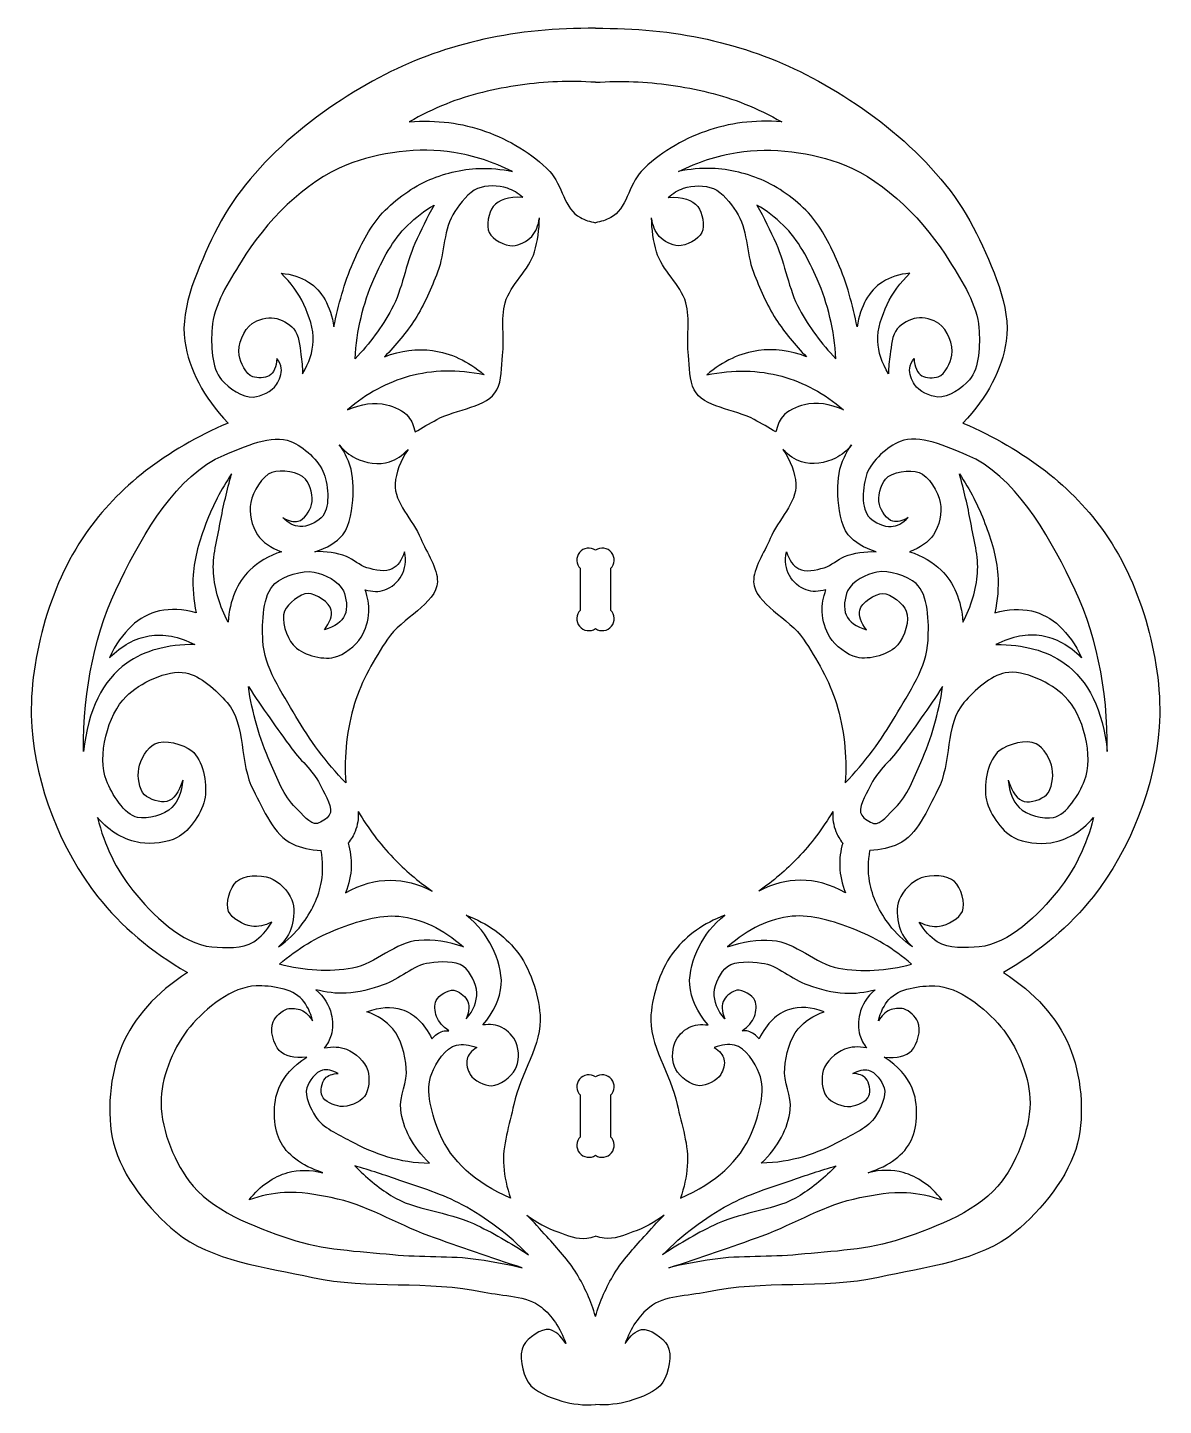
# Model space of a CAD drawing. Header units: millimetres. Extents: x -198 to 283, y -66 to 139.
# Drawn here: x 0.1 to 150.7, y -58.4 to 124.2 of the extents above; entities that cross this region are included whole.
import ezdxf

# ---------------------------------------------------------------- set-up
doc = ezdxf.new("R2010")
doc.units = ezdxf.units.MM
doc.linetypes.add('K5LT32773', pattern=[0])

msp = doc.modelspace()

# ---------------------------------------------------------------- linework, layer by layer
at = {"color": 30, "linetype": 'K5LT32773', "true_color": 0xff8000}
for p, q in [((73.37, 46.97), (73.37, 52.48)), ((77.37, 52.48), (77.37, 46.97)), ((73.37, -22.84), (73.37, -17.33)), ((77.37, -17.33), (77.37, -22.84))]:
    msp.add_line(p, q, dxfattribs=at)
for centre, start, end in [((74.49, 53.6), 56.4451, 225), ((76.25, 53.6), 315, 123.5549), ((74.49, 45.84), 135, 303.5549), ((76.25, 45.84), 236.4451, 45), ((74.49, -16.21), 56.4451, 225), ((76.25, -16.21), 315, 123.5549), ((74.49, -23.96), 135, 303.5549), ((76.25, -23.96), 236.4451, 45)]:
    msp.add_arc(centre, 1.59, start, end, dxfattribs=at)
for points, knots in [([(75.37, 124.09), (64.95, 124.19), (55.65, 122.15), (47.47, 117.96), (38.63, 113.45), (29.18, 105.89), (24.88, 96.91), (22.82, 92.6), (20.26, 87.17), (20.93, 82.62), (21.48, 78.86), (23.4, 75.24), (26.67, 71.77)], [0, 0, 0, 0, 1, 1, 1, 2, 2, 2, 3, 3, 3, 4, 4, 4, 4]), ([(75.37, 124.09), (85.79, 124.19), (95.09, 122.15), (103.27, 117.96), (112.11, 113.45), (121.56, 105.89), (125.86, 96.91), (127.92, 92.6), (130.48, 87.17), (129.81, 82.62), (129.26, 78.86), (127.34, 75.24), (124.07, 71.77)], [0, 0, 0, 0, 1, 1, 1, 2, 2, 2, 3, 3, 3, 4, 4, 4, 4]), ([(75.37, 116.93), (71.99, 117.16), (68.66, 117.03), (65.38, 116.56), (62.06, 116.08), (58.68, 115.3), (55.56, 114.05), (53.89, 113.38), (52.27, 112.59), (50.69, 111.69)], [0, 0, 0, 0, 1, 1, 1, 2, 2, 2, 3, 3, 3, 3]), ([(75.37, 116.93), (78.75, 117.16), (82.08, 117.03), (85.36, 116.56), (88.68, 116.08), (92.06, 115.3), (95.18, 114.05), (96.84, 113.38), (98.47, 112.59), (100.05, 111.69)], [0, 0, 0, 0, 1, 1, 1, 2, 2, 2, 3, 3, 3, 3]), ([(50.69, 111.69), (54.31, 111.97), (57.68, 111.55), (60.8, 110.43), (63.88, 109.33), (67.03, 107.47), (69.3, 105.12), (70.96, 103.39), (71.25, 100.04), (73.36, 98.99), (73.97, 98.68), (74.64, 98.46), (75.37, 98.32)], [0, 0, 0, 0, 1, 1, 1, 2, 2, 2, 3, 3, 3, 4, 4, 4, 4]), ([(100.05, 111.69), (96.43, 111.97), (93.06, 111.55), (89.93, 110.43), (86.86, 109.33), (83.7, 107.47), (81.44, 105.12), (79.78, 103.39), (79.49, 100.04), (77.38, 98.99), (76.77, 98.68), (76.1, 98.46), (75.37, 98.32)], [0, 0, 0, 0, 1, 1, 1, 2, 2, 2, 3, 3, 3, 4, 4, 4, 4]), ([(64.35, 105.12), (61.81, 106.37), (59.22, 107.21), (56.6, 107.63), (52, 108.36), (46.62, 107.69), (42.42, 106), (36.81, 103.75), (31.64, 98.45), (28.39, 93.15), (26.75, 90.48), (24.76, 87.42), (24.55, 84.37), (24.4, 82.14), (24.42, 79.09), (25.8, 77.5), (26.75, 76.41), (28.61, 75.09), (30.01, 75.21), (31.04, 75.29), (32.49, 75.97), (33.09, 76.87), (33.48, 77.45), (33.82, 78.34), (33.72, 79.04), (33.65, 79.48), (33.46, 79.92), (33.15, 80.34)], [0, 0, 0, 0, 1, 1, 1, 2, 2, 2, 3, 3, 3, 4, 4, 4, 5, 5, 5, 6, 6, 6, 7, 7, 7, 8, 8, 8, 9, 9, 9, 9]), ([(86.39, 105.12), (88.93, 106.37), (91.52, 107.21), (94.14, 107.63), (98.74, 108.36), (104.12, 107.69), (108.32, 106), (113.92, 103.75), (119.09, 98.45), (122.35, 93.15), (123.99, 90.48), (125.98, 87.42), (126.19, 84.37), (126.34, 82.14), (126.32, 79.09), (124.93, 77.5), (123.99, 76.41), (122.13, 75.09), (120.73, 75.21), (119.7, 75.29), (118.24, 75.97), (117.65, 76.87), (117.26, 77.45), (116.92, 78.34), (117.02, 79.04), (117.09, 79.48), (117.28, 79.92), (117.59, 80.34)], [0, 0, 0, 0, 1, 1, 1, 2, 2, 2, 3, 3, 3, 4, 4, 4, 5, 5, 5, 6, 6, 6, 7, 7, 7, 8, 8, 8, 9, 9, 9, 9]), ([(40.69, 84.5), (41.3, 87.44), (42.04, 90.35), (43.24, 93.04), (44.21, 95.22), (45.29, 97.51), (46.84, 99.27), (48.49, 101.15), (50.72, 102.8), (53, 103.85), (55.12, 104.82), (57.6, 105.43), (59.95, 105.51), (61.4, 105.56), (62.87, 105.43), (64.35, 105.12)], [0, 0, 0, 0, 1, 1, 1, 2, 2, 2, 3, 3, 3, 4, 4, 4, 5, 5, 5, 5]), ([(110.05, 84.5), (109.44, 87.44), (108.7, 90.35), (107.5, 93.04), (106.53, 95.22), (105.45, 97.51), (103.9, 99.27), (102.25, 101.15), (100.02, 102.8), (97.73, 103.85), (95.61, 104.82), (93.14, 105.43), (90.79, 105.51), (89.34, 105.56), (87.87, 105.43), (86.39, 105.12)], [0, 0, 0, 0, 1, 1, 1, 2, 2, 2, 3, 3, 3, 4, 4, 4, 5, 5, 5, 5]), ([(65.73, 101.68), (65.09, 102.23), (64.42, 102.64), (63.7, 102.89), (62.5, 103.3), (60.88, 103.31), (59.75, 102.85), (58.52, 102.36), (57.52, 100.93), (56.72, 99.79), (55.17, 97.58), (55.44, 94.36), (54.44, 91.78), (53.61, 89.64), (52.68, 87.47), (51.45, 85.54), (50.3, 83.75), (48.95, 82.09), (47.39, 80.56)], [0, 0, 0, 0, 1, 1, 1, 2, 2, 2, 3, 3, 3, 4, 4, 4, 5, 5, 5, 6, 6, 6, 6]), ([(85.01, 101.68), (85.64, 102.23), (86.32, 102.64), (87.04, 102.89), (88.24, 103.3), (89.86, 103.31), (90.99, 102.85), (92.22, 102.36), (93.22, 100.93), (94.02, 99.79), (95.56, 97.58), (95.3, 94.36), (96.3, 91.78), (97.13, 89.64), (98.05, 87.47), (99.29, 85.54), (100.44, 83.75), (101.79, 82.09), (103.35, 80.56)], [0, 0, 0, 0, 1, 1, 1, 2, 2, 2, 3, 3, 3, 4, 4, 4, 5, 5, 5, 6, 6, 6, 6]), ([(43.5, 80.29), (43.72, 84.06), (44.55, 87.58), (45.99, 90.84), (47.11, 93.38), (48.49, 96.05), (50.48, 97.99), (51.51, 99), (52.67, 99.89), (53.97, 100.66)], [0, 0, 0, 0, 1, 1, 1, 2, 2, 2, 3, 3, 3, 3]), ([(53.97, 100.66), (53.04, 99), (52.2, 97.3), (51.44, 95.57), (50.19, 92.75), (49.8, 89.53), (48.34, 86.85), (47.06, 84.49), (45.44, 82.3), (43.5, 80.29)], [0, 0, 0, 0, 1, 1, 1, 2, 2, 2, 3, 3, 3, 3]), ([(65.73, 101.68), (63.83, 101.78), (62.52, 101.38), (61.81, 100.46), (61.2, 99.68), (60.87, 97.88), (61.27, 97.02), (61.7, 96.13), (63.36, 95.22), (64.42, 95.27), (65.24, 95.3), (66.32, 95.87), (66.91, 96.51), (67.47, 97.12), (67.81, 97.94), (67.93, 98.96)], [0, 0, 0, 0, 1, 1, 1, 2, 2, 2, 3, 3, 3, 4, 4, 4, 5, 5, 5, 5]), ([(85.01, 101.68), (86.91, 101.78), (88.22, 101.38), (88.93, 100.46), (89.54, 99.68), (89.87, 97.88), (89.47, 97.02), (89.04, 96.13), (87.38, 95.22), (86.32, 95.27), (85.5, 95.3), (84.42, 95.87), (83.83, 96.51), (83.27, 97.12), (82.93, 97.94), (82.81, 98.96)], [0, 0, 0, 0, 1, 1, 1, 2, 2, 2, 3, 3, 3, 4, 4, 4, 5, 5, 5, 5]), ([(107.24, 80.29), (107.02, 84.06), (106.19, 87.58), (104.75, 90.84), (103.63, 93.38), (102.25, 96.05), (100.26, 97.99), (99.23, 99), (98.07, 99.89), (96.77, 100.66)], [0, 0, 0, 0, 1, 1, 1, 2, 2, 2, 3, 3, 3, 3]), ([(96.77, 100.66), (97.7, 99), (98.54, 97.3), (99.3, 95.57), (100.54, 92.75), (100.94, 89.53), (102.4, 86.85), (103.68, 84.49), (105.3, 82.3), (107.24, 80.29)], [0, 0, 0, 0, 1, 1, 1, 2, 2, 2, 3, 3, 3, 3]), ([(51.45, 70.59), (52.4, 71.15), (53.37, 71.7), (54.34, 72.23), (56.94, 73.66), (61.09, 73.81), (62.31, 76.19), (62.94, 77.41), (62.88, 79.2), (63.06, 80.71), (63.34, 83.03), (62.79, 85.53), (63.4, 87.72), (64.08, 90.15), (66.58, 92.02), (67.29, 94.47), (67.7, 95.9), (67.92, 97.4), (67.93, 98.96)], [0, 0, 0, 0, 1, 1, 1, 2, 2, 2, 3, 3, 3, 4, 4, 4, 5, 5, 5, 6, 6, 6, 6]), ([(99.29, 70.59), (98.34, 71.15), (97.37, 71.7), (96.4, 72.23), (93.8, 73.66), (89.65, 73.81), (88.43, 76.19), (87.8, 77.41), (87.86, 79.2), (87.68, 80.71), (87.4, 83.03), (87.95, 85.53), (87.34, 87.72), (86.66, 90.15), (84.16, 92.02), (83.45, 94.47), (83.04, 95.9), (82.82, 97.4), (82.81, 98.96)], [0, 0, 0, 0, 1, 1, 1, 2, 2, 2, 3, 3, 3, 4, 4, 4, 5, 5, 5, 6, 6, 6, 6]), ([(36.53, 78.3), (37.42, 79.73), (37.89, 81.17), (37.96, 82.63), (38.03, 84.22), (37.41, 85.98), (36.71, 87.47), (36, 88.99), (34.99, 90.37), (33.69, 91.62)], [0, 0, 0, 0, 1, 1, 1, 2, 2, 2, 3, 3, 3, 3]), ([(33.69, 91.62), (35.11, 91.5), (36.33, 91.11), (37.34, 90.46), (39.13, 89.31), (40.25, 87.32), (40.69, 84.5)], [0, 0, 0, 0, 1, 1, 1, 2, 2, 2, 2]), ([(117.05, 91.62), (115.62, 91.5), (114.41, 91.11), (113.4, 90.46), (111.61, 89.31), (110.49, 87.32), (110.05, 84.5)], [0, 0, 0, 0, 1, 1, 1, 2, 2, 2, 2]), ([(114.2, 78.3), (113.32, 79.73), (112.85, 81.17), (112.78, 82.63), (112.71, 84.22), (113.33, 85.98), (114.03, 87.47), (114.74, 88.99), (115.75, 90.37), (117.05, 91.62)], [0, 0, 0, 0, 1, 1, 1, 2, 2, 2, 3, 3, 3, 3]), ([(33.15, 80.34), (33.07, 79.18), (32.73, 78.41), (32.11, 78.03), (31.59, 77.7), (30.54, 77.7), (29.95, 77.91), (29.03, 78.24), (28.3, 79.77), (28.14, 80.76), (27.91, 82.09), (28.74, 84.2), (29.86, 84.97), (30.6, 85.49), (31.87, 85.81), (32.8, 85.69), (33.7, 85.56), (34.79, 84.95), (35.38, 84.26), (36.09, 83.43), (36.14, 82.01), (36.33, 80.85), (36.46, 80.01), (36.53, 79.16), (36.53, 78.3)], [0, 0, 0, 0, 1, 1, 1, 2, 2, 2, 3, 3, 3, 4, 4, 4, 5, 5, 5, 6, 6, 6, 7, 7, 7, 8, 8, 8, 8]), ([(117.59, 80.34), (117.66, 79.18), (118.01, 78.41), (118.63, 78.03), (119.15, 77.7), (120.2, 77.7), (120.79, 77.91), (121.71, 78.24), (122.44, 79.77), (122.6, 80.76), (122.82, 82.09), (122, 84.2), (120.88, 84.97), (120.14, 85.49), (118.87, 85.81), (117.94, 85.69), (117.04, 85.56), (115.95, 84.95), (115.36, 84.26), (114.65, 83.43), (114.6, 82.01), (114.41, 80.85), (114.28, 80.01), (114.21, 79.16), (114.2, 78.3)], [0, 0, 0, 0, 1, 1, 1, 2, 2, 2, 3, 3, 3, 4, 4, 4, 5, 5, 5, 6, 6, 6, 7, 7, 7, 8, 8, 8, 8]), ([(47.39, 80.56), (49.6, 81.38), (51.73, 81.65), (53.76, 81.38), (56.16, 81.06), (58.44, 79.99), (60.6, 78.17)], [0, 0, 0, 0, 1, 1, 1, 2, 2, 2, 2]), ([(103.35, 80.56), (101.14, 81.38), (99.01, 81.65), (96.97, 81.38), (94.58, 81.06), (92.3, 79.99), (90.14, 78.17)], [0, 0, 0, 0, 1, 1, 1, 2, 2, 2, 2]), ([(60.6, 78.17), (57.08, 78.88), (53.77, 78.81), (50.67, 77.96), (47.77, 77.17), (45.05, 75.69), (42.51, 73.54)], [0, 0, 0, 0, 1, 1, 1, 2, 2, 2, 2]), ([(90.14, 78.17), (93.66, 78.88), (96.97, 78.81), (100.07, 77.96), (102.97, 77.17), (105.69, 75.69), (108.23, 73.54)], [0, 0, 0, 0, 1, 1, 1, 2, 2, 2, 2]), ([(42.51, 73.54), (44.3, 74.27), (46.08, 74.61), (47.68, 74.19), (48.69, 73.92), (49.94, 73.42), (50.58, 72.6), (51.01, 72.06), (51.3, 71.39), (51.45, 70.59)], [0, 0, 0, 0, 1, 1, 1, 2, 2, 2, 3, 3, 3, 3]), ([(108.23, 73.54), (106.44, 74.27), (104.66, 74.61), (103.06, 74.19), (102.04, 73.92), (100.8, 73.42), (100.15, 72.6), (99.73, 72.06), (99.44, 71.39), (99.29, 70.59)], [0, 0, 0, 0, 1, 1, 1, 2, 2, 2, 3, 3, 3, 3]), ([(26.67, 71.77), (18.4, 68.2), (12.1, 63.31), (7.77, 57.09), (2.96, 50.18), (0.09, 39.86), (0.65, 31.47), (1.15, 23.87), (4.51, 15.12), (9.37, 9.03), (12.51, 5.08), (16.48, 1.71), (21.27, -1.07)], [0, 0, 0, 0, 1, 1, 1, 2, 2, 2, 3, 3, 3, 4, 4, 4, 4]), ([(124.07, 71.77), (132.34, 68.2), (138.64, 63.31), (142.97, 57.09), (147.78, 50.18), (150.65, 39.86), (150.09, 31.47), (149.59, 23.87), (146.23, 15.12), (141.37, 9.03), (138.22, 5.08), (134.25, 1.71), (129.46, -1.07)], [0, 0, 0, 0, 1, 1, 1, 2, 2, 2, 3, 3, 3, 4, 4, 4, 4]), ([(7.52, 28.24), (7.44, 36.63), (9.06, 44.18), (12.4, 50.91), (15.5, 57.17), (19.82, 64.88), (26.13, 67.52), (28.78, 68.63), (32.5, 70.34), (34.98, 69.33), (36.67, 68.65), (38.74, 66.8), (39.38, 65.06), (40, 63.39), (40.23, 60.36), (39, 59.2), (38.36, 58.6), (37.11, 57.96), (36.2, 58.04), (35.42, 58.1), (34.66, 58.5), (33.91, 59.23)], [0, 0, 0, 0, 1, 1, 1, 2, 2, 2, 3, 3, 3, 4, 4, 4, 5, 5, 5, 6, 6, 6, 7, 7, 7, 7]), ([(143.21, 28.24), (143.3, 36.63), (141.68, 44.18), (138.34, 50.91), (135.24, 57.17), (130.92, 64.88), (124.61, 67.52), (121.96, 68.63), (118.24, 70.34), (115.76, 69.33), (114.07, 68.65), (112, 66.8), (111.35, 65.06), (110.73, 63.39), (110.51, 60.36), (111.74, 59.2), (112.38, 58.6), (113.63, 57.96), (114.54, 58.04), (115.32, 58.1), (116.08, 58.5), (116.83, 59.23)], [0, 0, 0, 0, 1, 1, 1, 2, 2, 2, 3, 3, 3, 4, 4, 4, 5, 5, 5, 6, 6, 6, 7, 7, 7, 7]), ([(38.18, 54.72), (39.79, 55.19), (41.02, 55.94), (41.86, 56.97), (42.92, 58.27), (43.15, 60.45), (43.23, 62.22), (43.29, 63.7), (43.18, 65.33), (42.63, 66.71), (42.33, 67.46), (41.93, 68.18), (41.41, 68.86)], [0, 0, 0, 0, 1, 1, 1, 2, 2, 2, 3, 3, 3, 4, 4, 4, 4]), ([(41.41, 68.86), (42.05, 68.1), (42.76, 67.52), (43.55, 67.12), (44.85, 66.47), (46.71, 66.17), (48.06, 66.62), (48.95, 66.91), (49.77, 67.46), (50.53, 68.28)], [0, 0, 0, 0, 1, 1, 1, 2, 2, 2, 3, 3, 3, 3]), ([(50.53, 68.28), (49.48, 66.73), (48.91, 65.21), (48.82, 63.7), (48.67, 61.24), (51.18, 58.92), (52.21, 56.47), (53, 54.58), (54.47, 52.5), (54.41, 50.73), (54.32, 47.82), (49.65, 45.9), (47.8, 43.14), (46.03, 40.5), (44.37, 37.59), (43.44, 34.58), (42.41, 31.26), (42.02, 27.76), (42.26, 24.06)], [0, 0, 0, 0, 1, 1, 1, 2, 2, 2, 3, 3, 3, 4, 4, 4, 5, 5, 5, 6, 6, 6, 6]), ([(100.21, 68.28), (101.26, 66.73), (101.83, 65.21), (101.92, 63.7), (102.07, 61.24), (99.56, 58.92), (98.53, 56.47), (97.74, 54.58), (96.27, 52.5), (96.33, 50.73), (96.42, 47.82), (101.09, 45.9), (102.94, 43.14), (104.71, 40.5), (106.37, 37.59), (107.3, 34.58), (108.33, 31.26), (108.72, 27.76), (108.48, 24.06)], [0, 0, 0, 0, 1, 1, 1, 2, 2, 2, 3, 3, 3, 4, 4, 4, 5, 5, 5, 6, 6, 6, 6]), ([(109.32, 68.86), (108.69, 68.1), (107.98, 67.52), (107.19, 67.12), (105.89, 66.47), (104.03, 66.17), (102.67, 66.62), (101.79, 66.91), (100.97, 67.46), (100.21, 68.28)], [0, 0, 0, 0, 1, 1, 1, 2, 2, 2, 3, 3, 3, 3]), ([(112.56, 54.72), (110.95, 55.19), (109.72, 55.94), (108.88, 56.97), (107.82, 58.27), (107.59, 60.45), (107.51, 62.22), (107.45, 63.7), (107.56, 65.33), (108.11, 66.71), (108.41, 67.46), (108.81, 68.18), (109.32, 68.86)], [0, 0, 0, 0, 1, 1, 1, 2, 2, 2, 3, 3, 3, 4, 4, 4, 4]), ([(27.13, 65.02), (25.73, 62.94), (24.6, 60.76), (23.74, 58.47), (22.93, 56.29), (22.17, 53.95), (22.04, 51.63), (21.94, 49.98), (22.07, 48.31), (22.43, 46.61)], [0, 0, 0, 0, 1, 1, 1, 2, 2, 2, 3, 3, 3, 3]), ([(26.66, 45.37), (25.55, 47.5), (24.91, 49.68), (24.74, 51.88), (24.57, 54.08), (25.23, 56.37), (25.63, 58.58), (26.03, 60.75), (26.53, 62.89), (27.13, 65.02)], [0, 0, 0, 0, 1, 1, 1, 2, 2, 2, 3, 3, 3, 3]), ([(33.91, 59.23), (34.7, 58.77), (35.38, 58.61), (35.96, 58.75), (36.74, 58.94), (37.51, 60.13), (37.74, 60.95), (38.02, 61.95), (37.58, 63.59), (36.94, 64.33), (36.09, 65.29), (33.67, 65.66), (32.48, 65.22), (31.2, 64.75), (29.93, 62.69), (29.67, 61.22), (29.43, 59.91), (29.79, 58.08), (30.56, 56.97), (31.24, 55.97), (32.31, 55.22), (33.76, 54.72)], [0, 0, 0, 0, 1, 1, 1, 2, 2, 2, 3, 3, 3, 4, 4, 4, 5, 5, 5, 6, 6, 6, 7, 7, 7, 7]), ([(116.83, 59.23), (116.04, 58.77), (115.36, 58.61), (114.78, 58.75), (114, 58.94), (113.23, 60.13), (113, 60.95), (112.72, 61.95), (113.16, 63.59), (113.8, 64.33), (114.64, 65.29), (117.07, 65.66), (118.25, 65.22), (119.54, 64.75), (120.81, 62.69), (121.07, 61.22), (121.31, 59.91), (120.95, 58.08), (120.18, 56.97), (119.49, 55.97), (118.43, 55.22), (116.98, 54.72)], [0, 0, 0, 0, 1, 1, 1, 2, 2, 2, 3, 3, 3, 4, 4, 4, 5, 5, 5, 6, 6, 6, 7, 7, 7, 7]), ([(124.07, 45.37), (125.19, 47.5), (125.83, 49.68), (126, 51.88), (126.17, 54.08), (125.51, 56.37), (125.11, 58.58), (124.71, 60.75), (124.21, 62.89), (123.61, 65.02)], [0, 0, 0, 0, 1, 1, 1, 2, 2, 2, 3, 3, 3, 3]), ([(123.61, 65.02), (125.01, 62.94), (126.14, 60.76), (126.99, 58.47), (127.81, 56.29), (128.57, 53.95), (128.7, 51.63), (128.8, 49.98), (128.67, 48.31), (128.31, 46.61)], [0, 0, 0, 0, 1, 1, 1, 2, 2, 2, 3, 3, 3, 3]), ([(33.76, 54.72), (32.05, 54.18), (30.65, 53.36), (29.55, 52.28), (27.86, 50.61), (26.9, 48.31), (26.66, 45.37)], [0, 0, 0, 0, 1, 1, 1, 2, 2, 2, 2]), ([(50.06, 54.72), (49.7, 53.6), (49.15, 52.83), (48.43, 52.44), (47.57, 51.96), (46.12, 52.28), (45.07, 52.59), (44.1, 52.87), (43.3, 53.72), (42.35, 54.07), (41.05, 54.55), (39.66, 54.77), (38.18, 54.72)], [0, 0, 0, 0, 1, 1, 1, 2, 2, 2, 3, 3, 3, 4, 4, 4, 4]), ([(44.82, 49.67), (45.8, 49.39), (46.67, 49.38), (47.44, 49.64), (48.31, 49.94), (49.22, 50.75), (49.67, 51.55), (50.16, 52.42), (50.29, 53.47), (50.06, 54.72)], [0, 0, 0, 0, 1, 1, 1, 2, 2, 2, 3, 3, 3, 3]), ([(105.92, 49.67), (104.94, 49.39), (104.07, 49.38), (103.3, 49.64), (102.43, 49.94), (101.51, 50.75), (101.07, 51.55), (100.58, 52.42), (100.45, 53.47), (100.67, 54.72)], [0, 0, 0, 0, 1, 1, 1, 2, 2, 2, 3, 3, 3, 3]), ([(100.67, 54.72), (101.04, 53.6), (101.58, 52.83), (102.31, 52.44), (103.17, 51.96), (104.62, 52.28), (105.67, 52.59), (106.64, 52.87), (107.43, 53.72), (108.39, 54.07), (109.69, 54.55), (111.08, 54.77), (112.56, 54.72)], [0, 0, 0, 0, 1, 1, 1, 2, 2, 2, 3, 3, 3, 4, 4, 4, 4]), ([(116.98, 54.72), (118.69, 54.18), (120.09, 53.36), (121.19, 52.28), (122.88, 50.61), (123.84, 48.31), (124.07, 45.37)], [0, 0, 0, 0, 1, 1, 1, 2, 2, 2, 2]), ([(42.26, 24.06), (39.68, 26.79), (37.48, 29.73), (35.64, 32.88), (33.82, 36.02), (31.44, 39.45), (31.28, 42.93), (31.17, 45.39), (31.21, 49.02), (32.88, 50.48), (34.05, 51.51), (36.46, 52.31), (38.07, 52.02), (39.45, 51.77), (41.37, 50.77), (41.95, 49.52), (42.36, 48.66), (42.54, 47.18), (42.15, 46.33), (41.75, 45.43), (40.84, 44.78), (39.43, 44.35)], [0, 0, 0, 0, 1, 1, 1, 2, 2, 2, 3, 3, 3, 4, 4, 4, 5, 5, 5, 6, 6, 6, 7, 7, 7, 7]), ([(108.48, 24.06), (111.06, 26.79), (113.26, 29.73), (115.1, 32.88), (116.92, 36.02), (119.3, 39.45), (119.45, 42.93), (119.57, 45.39), (119.53, 49.02), (117.86, 50.48), (116.69, 51.51), (114.28, 52.31), (112.67, 52.02), (111.29, 51.77), (109.37, 50.77), (108.79, 49.52), (108.38, 48.66), (108.2, 47.18), (108.59, 46.33), (108.99, 45.43), (109.9, 44.78), (111.31, 44.35)], [0, 0, 0, 0, 1, 1, 1, 2, 2, 2, 3, 3, 3, 4, 4, 4, 5, 5, 5, 6, 6, 6, 7, 7, 7, 7]), ([(39.43, 44.35), (40.18, 45.37), (40.49, 46.24), (40.35, 46.97), (40.15, 47.97), (38.3, 49.17), (37.28, 49.17), (36.23, 49.18), (34.58, 47.84), (34.16, 46.85), (33.67, 45.67), (34.41, 43.4), (35.28, 42.37), (36.34, 41.1), (39.09, 40.32), (40.74, 40.72), (42.04, 41.03), (43.57, 42.21), (44.33, 43.41), (44.92, 44.34), (45.27, 45.62), (45.32, 46.75), (45.36, 47.71), (45.19, 48.68), (44.82, 49.67)], [0, 0, 0, 0, 1, 1, 1, 2, 2, 2, 3, 3, 3, 4, 4, 4, 5, 5, 5, 6, 6, 6, 7, 7, 7, 8, 8, 8, 8]), ([(111.31, 44.35), (110.55, 45.37), (110.25, 46.24), (110.39, 46.97), (110.59, 47.97), (112.44, 49.17), (113.46, 49.17), (114.5, 49.18), (116.15, 47.84), (116.57, 46.85), (117.07, 45.67), (116.32, 43.4), (115.46, 42.37), (114.39, 41.1), (111.65, 40.32), (110, 40.72), (108.7, 41.03), (107.17, 42.21), (106.41, 43.41), (105.82, 44.34), (105.47, 45.62), (105.42, 46.75), (105.38, 47.71), (105.55, 48.68), (105.92, 49.67)], [0, 0, 0, 0, 1, 1, 1, 2, 2, 2, 3, 3, 3, 4, 4, 4, 5, 5, 5, 6, 6, 6, 7, 7, 7, 8, 8, 8, 8]), ([(22.43, 46.61), (20.66, 47.11), (19.05, 47.19), (17.58, 46.86), (14.84, 46.25), (12.62, 44.18), (10.93, 40.67)], [0, 0, 0, 0, 1, 1, 1, 2, 2, 2, 2]), ([(128.31, 46.61), (130.08, 47.11), (131.69, 47.19), (133.15, 46.86), (135.9, 46.25), (138.12, 44.18), (139.81, 40.67)], [0, 0, 0, 0, 1, 1, 1, 2, 2, 2, 2]), ([(10.93, 40.67), (12.58, 42.28), (14.33, 43.24), (16.2, 43.55), (18.11, 43.87), (20.14, 43.49), (22.28, 42.41)], [0, 0, 0, 0, 1, 1, 1, 2, 2, 2, 2]), ([(139.81, 40.67), (138.16, 42.28), (136.4, 43.24), (134.54, 43.55), (132.62, 43.87), (130.59, 43.49), (128.45, 42.41)], [0, 0, 0, 0, 1, 1, 1, 2, 2, 2, 2]), ([(22.28, 42.41), (18.58, 42.42), (15.57, 41.61), (13.24, 39.95), (10, 37.66), (8.1, 33.75), (7.52, 28.24)], [0, 0, 0, 0, 1, 1, 1, 2, 2, 2, 2]), ([(128.45, 42.41), (132.16, 42.42), (135.17, 41.61), (137.5, 39.95), (140.73, 37.66), (142.64, 33.75), (143.21, 28.24)], [0, 0, 0, 0, 1, 1, 1, 2, 2, 2, 2]), ([(20.65, 24.42), (20.52, 22.84), (20.05, 21.64), (19.23, 20.82), (18.23, 19.81), (15.98, 19.24), (14.67, 19.5), (12.91, 19.86), (11.25, 22.59), (10.54, 24.38), (9.27, 27.58), (10.74, 33.14), (13.14, 35.53), (14.93, 37.3), (18.59, 39.12), (21.05, 38.66), (22.99, 38.3), (25.12, 36.35), (26.53, 34.74), (29.07, 31.84), (28.15, 26.63), (30.02, 23.1), (31.38, 20.54), (32.7, 17.15), (35.22, 15.98), (36.32, 15.46), (37.58, 15.18), (38.99, 15.12)], [0, 0, 0, 0, 1, 1, 1, 2, 2, 2, 3, 3, 3, 4, 4, 4, 5, 5, 5, 6, 6, 6, 7, 7, 7, 8, 8, 8, 9, 9, 9, 9]), ([(130.08, 24.42), (130.22, 22.84), (130.69, 21.64), (131.51, 20.82), (132.51, 19.81), (134.76, 19.24), (136.07, 19.5), (137.83, 19.86), (139.49, 22.59), (140.2, 24.38), (141.47, 27.58), (140, 33.14), (137.6, 35.53), (135.81, 37.3), (132.14, 39.12), (129.69, 38.66), (127.75, 38.3), (125.62, 36.35), (124.21, 34.74), (121.67, 31.84), (122.59, 26.63), (120.72, 23.1), (119.36, 20.54), (118.04, 17.15), (115.52, 15.98), (114.41, 15.46), (113.16, 15.18), (111.75, 15.12)], [0, 0, 0, 0, 1, 1, 1, 2, 2, 2, 3, 3, 3, 4, 4, 4, 5, 5, 5, 6, 6, 6, 7, 7, 7, 8, 8, 8, 9, 9, 9, 9]), ([(29.36, 36.85), (29.87, 33.31), (30.84, 29.95), (32.25, 26.79), (33.18, 24.7), (34.01, 22.34), (35.63, 20.77), (36.46, 19.97), (37.54, 18.52), (38.51, 18.71), (39.03, 18.82), (39.78, 19.34), (40.08, 19.78), (40.69, 20.69), (39.53, 22.4), (39.01, 23.57), (38.16, 25.47), (36.39, 26.9), (35.13, 28.6), (33.13, 31.29), (31.21, 34.04), (29.36, 36.85)], [0, 0, 0, 0, 1, 1, 1, 2, 2, 2, 3, 3, 3, 4, 4, 4, 5, 5, 5, 6, 6, 6, 7, 7, 7, 7]), ([(121.38, 36.85), (120.87, 33.31), (119.9, 29.95), (118.49, 26.79), (117.56, 24.7), (116.73, 22.34), (115.11, 20.77), (114.28, 19.97), (113.2, 18.52), (112.23, 18.71), (111.71, 18.82), (110.96, 19.34), (110.66, 19.78), (110.05, 20.69), (111.21, 22.4), (111.73, 23.57), (112.58, 25.47), (114.35, 26.9), (115.61, 28.6), (117.61, 31.29), (119.53, 34.04), (121.38, 36.85)], [0, 0, 0, 0, 1, 1, 1, 2, 2, 2, 3, 3, 3, 4, 4, 4, 5, 5, 5, 6, 6, 6, 7, 7, 7, 7]), ([(20.65, 24.42), (20.17, 22.8), (19.46, 21.87), (18.54, 21.61), (17.72, 21.39), (16.22, 21.88), (15.59, 22.51), (14.86, 23.23), (14.65, 24.89), (14.82, 25.97), (15.01, 27.16), (15.99, 28.75), (16.96, 29.26), (18.18, 29.91), (20.75, 29.2), (21.87, 28.32), (23.3, 27.19), (23.93, 24.07), (23.62, 22.17), (23.31, 20.23), (21.66, 17.76), (19.9, 16.82), (18.58, 16.12), (16.57, 15.92), (15.03, 16.14), (12.98, 16.44), (11.08, 17.55), (9.35, 19.47)], [0, 0, 0, 0, 1, 1, 1, 2, 2, 2, 3, 3, 3, 4, 4, 4, 5, 5, 5, 6, 6, 6, 7, 7, 7, 8, 8, 8, 9, 9, 9, 9]), ([(130.08, 24.42), (130.57, 22.8), (131.28, 21.87), (132.2, 21.61), (133.02, 21.39), (134.52, 21.88), (135.15, 22.51), (135.88, 23.23), (136.09, 24.89), (135.92, 25.97), (135.73, 27.16), (134.75, 28.75), (133.78, 29.26), (132.55, 29.91), (129.99, 29.2), (128.87, 28.32), (127.44, 27.19), (126.81, 24.07), (127.12, 22.17), (127.43, 20.23), (129.08, 17.76), (130.84, 16.82), (132.16, 16.12), (134.17, 15.92), (135.71, 16.14), (137.76, 16.44), (139.66, 17.55), (141.39, 19.47)], [0, 0, 0, 0, 1, 1, 1, 2, 2, 2, 3, 3, 3, 4, 4, 4, 5, 5, 5, 6, 6, 6, 7, 7, 7, 8, 8, 8, 9, 9, 9, 9]), ([(43.91, 20.28), (43.97, 19.33), (43.83, 18.45), (43.51, 17.64), (43.29, 17.1), (42.99, 16.58), (42.59, 16.1)], [0, 0, 0, 0, 1, 1, 1, 2, 2, 2, 2]), ([(43.91, 20.28), (45.24, 18.03), (46.79, 15.99), (48.55, 14.15), (50.1, 12.53), (51.82, 11.06), (53.7, 9.74)], [0, 0, 0, 0, 1, 1, 1, 2, 2, 2, 2]), ([(106.83, 20.28), (105.49, 18.03), (103.95, 15.99), (102.19, 14.15), (100.64, 12.53), (98.92, 11.06), (97.04, 9.74)], [0, 0, 0, 0, 1, 1, 1, 2, 2, 2, 2]), ([(106.83, 20.28), (106.77, 19.33), (106.9, 18.45), (107.23, 17.64), (107.45, 17.1), (107.75, 16.58), (108.14, 16.1)], [0, 0, 0, 0, 1, 1, 1, 2, 2, 2, 2]), ([(9.35, 19.47), (10.3, 15.74), (11.87, 12.52), (14.05, 9.82), (16.66, 6.58), (20.49, 2.73), (24.52, 2.34), (26.27, 2.17), (28.58, 2.09), (30.07, 3.02), (31.02, 3.61), (31.81, 4.48), (32.47, 5.63)], [0, 0, 0, 0, 1, 1, 1, 2, 2, 2, 3, 3, 3, 4, 4, 4, 4]), ([(141.39, 19.47), (140.44, 15.74), (138.87, 12.52), (136.69, 9.82), (134.08, 6.58), (130.24, 2.73), (126.22, 2.34), (124.47, 2.17), (122.16, 2.09), (120.67, 3.02), (119.72, 3.61), (118.93, 4.48), (118.27, 5.63)], [0, 0, 0, 0, 1, 1, 1, 2, 2, 2, 3, 3, 3, 4, 4, 4, 4]), ([(33.36, 2.34), (34.55, 3.19), (35.56, 4.15), (36.4, 5.24), (37.67, 6.89), (38.72, 8.97), (39.05, 11.01), (39.26, 12.33), (39.24, 13.7), (38.99, 15.12)], [0, 0, 0, 0, 1, 1, 1, 2, 2, 2, 3, 3, 3, 3]), ([(42.59, 16.1), (42.89, 15.06), (43.02, 14.03), (43, 13.01), (42.96, 11.83), (42.71, 10.67), (42.25, 9.52)], [0, 0, 0, 0, 1, 1, 1, 2, 2, 2, 2]), ([(108.14, 16.1), (107.85, 15.06), (107.71, 14.03), (107.74, 13.01), (107.78, 11.83), (108.03, 10.67), (108.49, 9.52)], [0, 0, 0, 0, 1, 1, 1, 2, 2, 2, 2]), ([(117.37, 2.34), (116.19, 3.19), (115.18, 4.15), (114.34, 5.24), (113.07, 6.89), (112.02, 8.97), (111.69, 11.01), (111.48, 12.33), (111.5, 13.7), (111.75, 15.12)], [0, 0, 0, 0, 1, 1, 1, 2, 2, 2, 3, 3, 3, 3]), ([(32.47, 5.63), (31.51, 5.15), (30.62, 4.96), (29.77, 5.07), (28.67, 5.22), (27.14, 6.14), (26.74, 7.04), (26.29, 8.05), (26.94, 10.25), (27.77, 11.01), (28.67, 11.84), (30.95, 11.96), (32.21, 11.48), (33.37, 11.05), (34.67, 9.76), (35.12, 8.58), (35.5, 7.57), (35.44, 6.15), (35.12, 5.07), (34.81, 4.08), (34.23, 3.17), (33.36, 2.34)], [0, 0, 0, 0, 1, 1, 1, 2, 2, 2, 3, 3, 3, 4, 4, 4, 5, 5, 5, 6, 6, 6, 7, 7, 7, 7]), ([(42.25, 9.52), (44.23, 10.63), (46.22, 11.18), (48.2, 11.18), (50.03, 11.17), (51.86, 10.69), (53.7, 9.74)], [0, 0, 0, 0, 1, 1, 1, 2, 2, 2, 2]), ([(108.49, 9.52), (106.51, 10.63), (104.52, 11.18), (102.53, 11.18), (100.71, 11.17), (98.87, 10.69), (97.04, 9.74)], [0, 0, 0, 0, 1, 1, 1, 2, 2, 2, 2]), ([(118.27, 5.63), (119.23, 5.15), (120.12, 4.96), (120.96, 5.07), (122.07, 5.22), (123.6, 6.14), (124, 7.04), (124.45, 8.05), (123.8, 10.25), (122.97, 11.01), (122.07, 11.84), (119.79, 11.96), (118.53, 11.48), (117.37, 11.05), (116.07, 9.76), (115.62, 8.58), (115.24, 7.57), (115.3, 6.15), (115.62, 5.07), (115.93, 4.08), (116.51, 3.17), (117.37, 2.34)], [0, 0, 0, 0, 1, 1, 1, 2, 2, 2, 3, 3, 3, 4, 4, 4, 5, 5, 5, 6, 6, 6, 7, 7, 7, 7]), ([(33.48, 0.05), (35.87, 2.1), (38.44, 3.66), (41.21, 4.72), (43.75, 5.7), (46.72, 6.65), (49.32, 6.39), (52.3, 6.1), (55.14, 4.75), (57.86, 2.34)], [0, 0, 0, 0, 1, 1, 1, 2, 2, 2, 3, 3, 3, 3]), ([(58.24, 6.54), (61.05, 5.44), (63.26, 3.88), (64.87, 1.86), (66.68, -0.4), (67.78, -3.8), (68.02, -6.68), (68.35, -10.58), (65.4, -14.53), (64.54, -18.55), (63.96, -21.24), (62.98, -24.01), (63.2, -26.71), (63.32, -28.13), (63.62, -29.55), (64.11, -30.96)], [0, 0, 0, 0, 1, 1, 1, 2, 2, 2, 3, 3, 3, 4, 4, 4, 5, 5, 5, 5]), ([(60.42, -8.01), (61.92, -6.3), (62.74, -4.53), (62.88, -2.68), (62.99, -1.08), (62.41, 0.79), (61.68, 2.29), (60.91, 3.89), (59.76, 5.31), (58.24, 6.54)], [0, 0, 0, 0, 1, 1, 1, 2, 2, 2, 3, 3, 3, 3]), ([(92.5, 6.54), (89.69, 5.44), (87.48, 3.88), (85.87, 1.86), (84.06, -0.4), (82.96, -3.8), (82.72, -6.68), (82.39, -10.58), (85.34, -14.53), (86.2, -18.55), (86.78, -21.24), (87.76, -24.01), (87.54, -26.71), (87.42, -28.13), (87.12, -29.55), (86.63, -30.96)], [0, 0, 0, 0, 1, 1, 1, 2, 2, 2, 3, 3, 3, 4, 4, 4, 5, 5, 5, 5]), ([(90.32, -8.01), (88.82, -6.3), (88, -4.53), (87.86, -2.68), (87.75, -1.08), (88.33, 0.79), (89.06, 2.29), (89.83, 3.89), (90.98, 5.31), (92.5, 6.54)], [0, 0, 0, 0, 1, 1, 1, 2, 2, 2, 3, 3, 3, 3]), ([(117.26, 0.05), (114.87, 2.1), (112.3, 3.66), (109.53, 4.72), (106.99, 5.7), (104.02, 6.65), (101.42, 6.39), (98.44, 6.1), (95.6, 4.75), (92.88, 2.34)], [0, 0, 0, 0, 1, 1, 1, 2, 2, 2, 3, 3, 3, 3]), ([(57.86, 2.34), (55.84, 3.03), (53.86, 3.32), (51.94, 3.2), (48.89, 3.01), (46.21, 0.06), (43.17, -0.47), (40.06, -1.02), (36.84, -0.84), (33.48, 0.05)], [0, 0, 0, 0, 1, 1, 1, 2, 2, 2, 3, 3, 3, 3]), ([(92.88, 2.34), (94.9, 3.03), (96.87, 3.32), (98.79, 3.2), (101.85, 3.01), (104.53, 0.06), (107.57, -0.47), (110.68, -1.02), (113.9, -0.84), (117.26, 0.05)], [0, 0, 0, 0, 1, 1, 1, 2, 2, 2, 3, 3, 3, 3]), ([(58.24, -7.22), (59.2, -6.04), (59.67, -4.88), (59.63, -3.74), (59.59, -2.56), (58.79, -0.95), (57.87, -0.26), (56.81, 0.53), (54.81, 0.37), (53.37, 0.2), (51.19, -0.05), (49.35, -2.02), (47.21, -2.71), (45.63, -3.23), (43.98, -3.75), (42.34, -3.81), (41, -3.86), (39.65, -3.7), (38.3, -3.34)], [0, 0, 0, 0, 1, 1, 1, 2, 2, 2, 3, 3, 3, 4, 4, 4, 5, 5, 5, 6, 6, 6, 6]), ([(92.5, -7.22), (91.53, -6.04), (91.07, -4.88), (91.11, -3.74), (91.15, -2.56), (91.95, -0.95), (92.87, -0.26), (93.93, 0.53), (95.92, 0.37), (97.37, 0.2), (99.55, -0.05), (101.38, -2.02), (103.53, -2.71), (105.11, -3.23), (106.76, -3.75), (108.4, -3.81), (109.74, -3.86), (111.09, -3.7), (112.44, -3.34)], [0, 0, 0, 0, 1, 1, 1, 2, 2, 2, 3, 3, 3, 4, 4, 4, 5, 5, 5, 6, 6, 6, 6]), ([(21.27, -1.07), (17.11, -3.76), (14.22, -7), (12.59, -10.78), (10.97, -14.54), (10.5, -19.75), (11.49, -23.69), (12.58, -28.05), (16.22, -32.55), (19.73, -35.44), (24.41, -39.28), (31.68, -40.14), (37.87, -41.48), (45.25, -43.08), (53.19, -41.8), (60.6, -43.41), (63.15, -43.96), (66.28, -43.87), (68.19, -45.4), (69.61, -46.54), (70.69, -48.15), (71.44, -50.24)], [0, 0, 0, 0, 1, 1, 1, 2, 2, 2, 3, 3, 3, 4, 4, 4, 5, 5, 5, 6, 6, 6, 7, 7, 7, 7]), ([(129.46, -1.07), (133.63, -3.76), (136.52, -7), (138.15, -10.78), (139.77, -14.54), (140.24, -19.75), (139.25, -23.69), (138.16, -28.05), (134.52, -32.55), (131.01, -35.44), (126.32, -39.28), (119.06, -40.14), (112.87, -41.48), (105.49, -43.08), (97.55, -41.8), (90.14, -43.41), (87.59, -43.96), (84.46, -43.87), (82.55, -45.4), (81.13, -46.54), (80.04, -48.15), (79.3, -50.24)], [0, 0, 0, 0, 1, 1, 1, 2, 2, 2, 3, 3, 3, 4, 4, 4, 5, 5, 5, 6, 6, 6, 7, 7, 7, 7]), ([(37.87, -7.48), (37.59, -6.31), (37.12, -5.36), (36.47, -4.63), (35.18, -3.16), (32.32, -2.78), (30.38, -2.84), (27.23, -2.93), (23.73, -5.75), (21.63, -8.24), (19.55, -10.72), (17.96, -14.52), (17.79, -17.71), (17.6, -21.33), (19.34, -25.77), (21.47, -28.68), (24.31, -32.57), (30.06, -34.75), (34.85, -36.37), (39.14, -37.81), (43.92, -38), (48.5, -38.45), (52.27, -38.83), (56.12, -38.54), (59.86, -39.08), (61.81, -39.36), (63.74, -39.74), (65.67, -40.2)], [0, 0, 0, 0, 1, 1, 1, 2, 2, 2, 3, 3, 3, 4, 4, 4, 5, 5, 5, 6, 6, 6, 7, 7, 7, 8, 8, 8, 9, 9, 9, 9]), ([(38.3, -3.34), (39.38, -4.3), (40.07, -5.37), (40.35, -6.56), (40.56, -7.43), (40.58, -8.5), (40.32, -9.37), (40.14, -9.97), (39.84, -10.53), (39.42, -11.06)], [0, 0, 0, 0, 1, 1, 1, 2, 2, 2, 3, 3, 3, 3]), ([(55.95, -8.77), (55.11, -8.25), (54.56, -7.61), (54.3, -6.87), (54.08, -6.24), (53.99, -5.31), (54.24, -4.77), (54.57, -4.06), (55.85, -3.31), (56.61, -3.42), (57.2, -3.5), (58.02, -4.11), (58.33, -4.66), (58.69, -5.32), (58.66, -6.17), (58.24, -7.22)], [0, 0, 0, 0, 1, 1, 1, 2, 2, 2, 3, 3, 3, 4, 4, 4, 5, 5, 5, 5]), ([(112.87, -7.48), (113.15, -6.31), (113.62, -5.36), (114.26, -4.63), (115.56, -3.16), (118.42, -2.78), (120.36, -2.84), (123.5, -2.93), (127.01, -5.75), (129.11, -8.24), (131.19, -10.72), (132.78, -14.52), (132.95, -17.71), (133.14, -21.33), (131.4, -25.77), (129.27, -28.68), (126.42, -32.57), (120.68, -34.75), (115.89, -36.37), (111.6, -37.81), (106.81, -38), (102.24, -38.45), (98.47, -38.83), (94.62, -38.54), (90.88, -39.08), (88.93, -39.36), (87, -39.74), (85.07, -40.2)], [0, 0, 0, 0, 1, 1, 1, 2, 2, 2, 3, 3, 3, 4, 4, 4, 5, 5, 5, 6, 6, 6, 7, 7, 7, 8, 8, 8, 9, 9, 9, 9]), ([(94.79, -8.77), (95.63, -8.25), (96.18, -7.61), (96.44, -6.87), (96.66, -6.24), (96.75, -5.31), (96.5, -4.77), (96.17, -4.06), (94.89, -3.31), (94.12, -3.42), (93.54, -3.5), (92.71, -4.11), (92.41, -4.66), (92.05, -5.32), (92.08, -6.17), (92.5, -7.22)], [0, 0, 0, 0, 1, 1, 1, 2, 2, 2, 3, 3, 3, 4, 4, 4, 5, 5, 5, 5]), ([(112.44, -3.34), (111.36, -4.3), (110.67, -5.37), (110.39, -6.56), (110.18, -7.43), (110.16, -8.5), (110.42, -9.37), (110.6, -9.97), (110.9, -10.53), (111.32, -11.06)], [0, 0, 0, 0, 1, 1, 1, 2, 2, 2, 3, 3, 3, 3]), ([(37.09, -12.29), (35.42, -12.44), (34.21, -12.14), (33.46, -11.39), (32.69, -10.61), (32.17, -8.64), (32.63, -7.61), (32.94, -6.93), (33.76, -6.09), (34.52, -5.89), (35.07, -5.74), (35.84, -5.82), (36.38, -6.05), (36.97, -6.31), (37.47, -6.79), (37.87, -7.48)], [0, 0, 0, 0, 1, 1, 1, 2, 2, 2, 3, 3, 3, 4, 4, 4, 5, 5, 5, 5]), ([(45.08, -6.26), (46.79, -5.63), (48.32, -5.53), (49.66, -5.95), (51.29, -6.47), (52.63, -7.77), (53.69, -9.85)], [0, 0, 0, 0, 1, 1, 1, 2, 2, 2, 2]), ([(53.38, -26.33), (51.13, -24.13), (49.85, -21.76), (49.55, -19.21), (49.34, -17.47), (50.47, -15.52), (50.29, -13.74), (50.12, -11.96), (49.63, -9.85), (48.5, -8.52), (47.65, -7.54), (46.51, -6.78), (45.08, -6.26)], [0, 0, 0, 0, 1, 1, 1, 2, 2, 2, 3, 3, 3, 4, 4, 4, 4]), ([(105.66, -6.26), (103.94, -5.63), (102.42, -5.53), (101.08, -5.95), (99.45, -6.47), (98.11, -7.77), (97.05, -9.85)], [0, 0, 0, 0, 1, 1, 1, 2, 2, 2, 2]), ([(97.35, -26.33), (99.61, -24.13), (100.89, -21.76), (101.19, -19.21), (101.4, -17.47), (100.27, -15.52), (100.45, -13.74), (100.62, -11.96), (101.11, -9.85), (102.24, -8.52), (103.08, -7.54), (104.23, -6.78), (105.66, -6.26)], [0, 0, 0, 0, 1, 1, 1, 2, 2, 2, 3, 3, 3, 4, 4, 4, 4]), ([(113.65, -12.29), (115.32, -12.44), (116.53, -12.14), (117.28, -11.39), (118.05, -10.61), (118.57, -8.64), (118.11, -7.61), (117.8, -6.93), (116.98, -6.09), (116.22, -5.89), (115.67, -5.74), (114.9, -5.82), (114.36, -6.05), (113.77, -6.31), (113.27, -6.79), (112.87, -7.48)], [0, 0, 0, 0, 1, 1, 1, 2, 2, 2, 3, 3, 3, 4, 4, 4, 5, 5, 5, 5]), ([(53.69, -9.85), (54.1, -9.33), (54.58, -9), (55.12, -8.85), (55.38, -8.78), (55.66, -8.76), (55.95, -8.77)], [0, 0, 0, 0, 1, 1, 1, 2, 2, 2, 2]), ([(59.62, -11.02), (58.92, -11.46), (58.49, -11.97), (58.34, -12.55), (58.18, -13.15), (58.44, -14.04), (58.77, -14.57), (59.27, -15.4), (60.67, -16.07), (61.58, -16.06), (62.67, -16.06), (64.2, -14.91), (64.73, -13.91), (65.22, -12.98), (65.3, -11.37), (64.86, -10.37), (64.52, -9.58), (63.75, -8.73), (62.97, -8.35), (62.25, -7.99), (61.4, -7.88), (60.42, -8.01)], [0, 0, 0, 0, 1, 1, 1, 2, 2, 2, 3, 3, 3, 4, 4, 4, 5, 5, 5, 6, 6, 6, 7, 7, 7, 7]), ([(91.11, -11.02), (91.82, -11.46), (92.25, -11.97), (92.4, -12.55), (92.56, -13.15), (92.3, -14.04), (91.97, -14.57), (91.47, -15.4), (90.07, -16.07), (89.16, -16.06), (88.07, -16.06), (86.54, -14.91), (86.01, -13.91), (85.52, -12.98), (85.44, -11.37), (85.88, -10.37), (86.21, -9.58), (86.99, -8.73), (87.76, -8.35), (88.49, -7.99), (89.34, -7.88), (90.32, -8.01)], [0, 0, 0, 0, 1, 1, 1, 2, 2, 2, 3, 3, 3, 4, 4, 4, 5, 5, 5, 6, 6, 6, 7, 7, 7, 7]), ([(97.05, -9.85), (96.64, -9.33), (96.16, -9), (95.62, -8.85), (95.35, -8.78), (95.08, -8.76), (94.79, -8.77)], [0, 0, 0, 0, 1, 1, 1, 2, 2, 2, 2]), ([(39.42, -11.06), (40.53, -10.84), (41.51, -10.9), (42.37, -11.23), (43.53, -11.67), (44.84, -12.9), (45.19, -14.04), (45.49, -15.04), (45.36, -16.69), (44.75, -17.49), (44.15, -18.28), (42.58, -18.94), (41.54, -18.81), (40.71, -18.71), (39.41, -18.13), (39.12, -17.42), (38.88, -16.82), (39.05, -15.58), (39.52, -15.09), (39.89, -14.7), (40.48, -14.48), (41.28, -14.44)], [0, 0, 0, 0, 1, 1, 1, 2, 2, 2, 3, 3, 3, 4, 4, 4, 5, 5, 5, 6, 6, 6, 7, 7, 7, 7]), ([(64.11, -30.96), (59.39, -28.92), (56.26, -26.06), (54.71, -22.37), (53.74, -20.06), (52.72, -16.7), (53.66, -14.45), (54.25, -13.04), (55.49, -10.99), (56.95, -10.68), (57.74, -10.52), (58.63, -10.63), (59.62, -11.02)], [0, 0, 0, 0, 1, 1, 1, 2, 2, 2, 3, 3, 3, 4, 4, 4, 4]), ([(86.63, -30.96), (91.34, -28.92), (94.48, -26.06), (96.03, -22.37), (97, -20.06), (98.02, -16.7), (97.08, -14.45), (96.49, -13.04), (95.25, -10.99), (93.79, -10.68), (93, -10.52), (92.11, -10.63), (91.11, -11.02)], [0, 0, 0, 0, 1, 1, 1, 2, 2, 2, 3, 3, 3, 4, 4, 4, 4]), ([(111.32, -11.06), (110.21, -10.84), (109.23, -10.9), (108.37, -11.23), (107.21, -11.67), (105.9, -12.9), (105.55, -14.04), (105.25, -15.04), (105.38, -16.69), (105.98, -17.49), (106.59, -18.28), (108.16, -18.94), (109.2, -18.81), (110.03, -18.71), (111.33, -18.13), (111.62, -17.42), (111.86, -16.82), (111.69, -15.58), (111.22, -15.09), (110.84, -14.7), (110.26, -14.48), (109.46, -14.44)], [0, 0, 0, 0, 1, 1, 1, 2, 2, 2, 3, 3, 3, 4, 4, 4, 5, 5, 5, 6, 6, 6, 7, 7, 7, 7]), ([(39.22, -27.59), (36.35, -26.66), (34.44, -25.22), (33.5, -23.25), (32.63, -21.42), (32.56, -18.36), (33.39, -16.4), (34.06, -14.82), (35.29, -13.45), (37.09, -12.29)], [0, 0, 0, 0, 1, 1, 1, 2, 2, 2, 3, 3, 3, 3]), ([(111.52, -27.59), (114.39, -26.66), (116.3, -25.22), (117.24, -23.25), (118.11, -21.42), (118.18, -18.36), (117.35, -16.4), (116.68, -14.82), (115.45, -13.45), (113.65, -12.29)], [0, 0, 0, 0, 1, 1, 1, 2, 2, 2, 3, 3, 3, 3]), ([(41.28, -14.44), (40.49, -14.02), (39.79, -13.88), (39.19, -14.01), (38.3, -14.2), (37.35, -15.48), (37.1, -16.36), (36.79, -17.47), (37.59, -19.08), (38.25, -20.13), (39.21, -21.63), (41.24, -22.49), (42.87, -23.37), (46.02, -25.09), (49.38, -26.26), (53.38, -26.33)], [0, 0, 0, 0, 1, 1, 1, 2, 2, 2, 3, 3, 3, 4, 4, 4, 5, 5, 5, 5]), ([(109.46, -14.44), (110.25, -14.02), (110.94, -13.88), (111.55, -14.01), (112.44, -14.2), (113.39, -15.48), (113.64, -16.36), (113.95, -17.47), (113.15, -19.08), (112.49, -20.13), (111.53, -21.63), (109.5, -22.49), (107.87, -23.37), (104.71, -25.09), (101.35, -26.26), (97.35, -26.33)], [0, 0, 0, 0, 1, 1, 1, 2, 2, 2, 3, 3, 3, 4, 4, 4, 5, 5, 5, 5]), ([(29.46, -31.18), (30.97, -29.3), (32.68, -28.1), (34.58, -27.58), (36.01, -27.19), (37.56, -27.19), (39.22, -27.59)], [0, 0, 0, 0, 1, 1, 1, 2, 2, 2, 2]), ([(66.48, -38.48), (63.82, -35.79), (60.9, -33.58), (57.7, -31.85), (55.13, -30.46), (52.24, -29.58), (49.45, -28.61), (47.48, -27.92), (45.49, -27.28), (43.49, -26.7)], [0, 0, 0, 0, 1, 1, 1, 2, 2, 2, 3, 3, 3, 3]), ([(43.49, -26.7), (44.95, -28.23), (46.54, -29.53), (48.26, -30.61), (51.46, -32.63), (55.71, -32.71), (59.18, -34.33), (61.7, -35.51), (64.14, -36.89), (66.48, -38.48)], [0, 0, 0, 0, 1, 1, 1, 2, 2, 2, 3, 3, 3, 3]), ([(84.26, -38.48), (86.92, -35.79), (89.84, -33.58), (93.04, -31.85), (95.61, -30.46), (98.5, -29.58), (101.29, -28.61), (103.26, -27.92), (105.25, -27.28), (107.25, -26.7)], [0, 0, 0, 0, 1, 1, 1, 2, 2, 2, 3, 3, 3, 3]), ([(107.25, -26.7), (105.79, -28.23), (104.2, -29.53), (102.48, -30.61), (99.28, -32.63), (95.03, -32.71), (91.56, -34.33), (89.03, -35.51), (86.6, -36.89), (84.26, -38.48)], [0, 0, 0, 0, 1, 1, 1, 2, 2, 2, 3, 3, 3, 3]), ([(121.28, -31.18), (119.77, -29.3), (118.06, -28.1), (116.16, -27.58), (114.73, -27.19), (113.18, -27.19), (111.52, -27.59)], [0, 0, 0, 0, 1, 1, 1, 2, 2, 2, 2]), ([(65.67, -40.2), (61.5, -38.87), (57.37, -37.45), (53.27, -35.95), (48.92, -34.36), (44.85, -31.76), (40.34, -30.9), (38.31, -30.51), (36.19, -30.09), (34.14, -30.23), (32.57, -30.33), (31.01, -30.65), (29.46, -31.18)], [0, 0, 0, 0, 1, 1, 1, 2, 2, 2, 3, 3, 3, 4, 4, 4, 4]), ([(85.07, -40.2), (89.24, -38.87), (93.37, -37.45), (97.47, -35.95), (101.82, -34.36), (105.89, -31.76), (110.4, -30.9), (112.43, -30.51), (114.55, -30.09), (116.6, -30.23), (118.17, -30.33), (119.73, -30.65), (121.28, -31.18)], [0, 0, 0, 0, 1, 1, 1, 2, 2, 2, 3, 3, 3, 4, 4, 4, 4]), ([(75.37, -46.65), (74.77, -44.62), (73.94, -42.73), (72.88, -40.99), (71.79, -39.19), (70.3, -37.63), (68.9, -36.05), (68.05, -35.08), (67.16, -34.13), (66.25, -33.2)], [0, 0, 0, 0, 1, 1, 1, 2, 2, 2, 3, 3, 3, 3]), ([(66.25, -33.2), (67.55, -34.18), (68.93, -34.93), (70.39, -35.45), (71.61, -35.89), (72.94, -36.44), (74.2, -36.28), (74.59, -36.23), (74.98, -36.15), (75.37, -36.02)], [0, 0, 0, 0, 1, 1, 1, 2, 2, 2, 3, 3, 3, 3]), ([(75.37, -46.65), (75.97, -44.62), (76.8, -42.73), (77.86, -40.99), (78.94, -39.19), (80.44, -37.63), (81.84, -36.05), (82.69, -35.08), (83.58, -34.13), (84.49, -33.2)], [0, 0, 0, 0, 1, 1, 1, 2, 2, 2, 3, 3, 3, 3]), ([(84.49, -33.2), (83.19, -34.18), (81.81, -34.93), (80.34, -35.45), (79.13, -35.89), (77.8, -36.44), (76.53, -36.28), (76.15, -36.23), (75.76, -36.15), (75.37, -36.02)], [0, 0, 0, 0, 1, 1, 1, 2, 2, 2, 3, 3, 3, 3]), ([(71.44, -50.24), (70.75, -49.16), (70.02, -48.54), (69.26, -48.39), (68.19, -48.17), (66.39, -49.51), (65.84, -50.49), (65.16, -51.69), (65.64, -54.15), (66.45, -55.37), (67.28, -56.64), (69.3, -57.38), (70.89, -57.86), (72.3, -58.28), (73.79, -58.44), (75.37, -58.33)], [0, 0, 0, 0, 1, 1, 1, 2, 2, 2, 3, 3, 3, 4, 4, 4, 5, 5, 5, 5]), ([(79.3, -50.24), (79.99, -49.16), (80.72, -48.54), (81.48, -48.39), (82.55, -48.17), (84.35, -49.51), (84.9, -50.49), (85.58, -51.69), (85.1, -54.15), (84.29, -55.37), (83.46, -56.64), (81.44, -57.38), (79.85, -57.86), (78.44, -58.28), (76.95, -58.44), (75.37, -58.33)], [0, 0, 0, 0, 1, 1, 1, 2, 2, 2, 3, 3, 3, 4, 4, 4, 5, 5, 5, 5])]:
    msp.add_open_spline(points, degree=3, knots=knots, dxfattribs=at)

doc.saveas('drawing.dxf')
